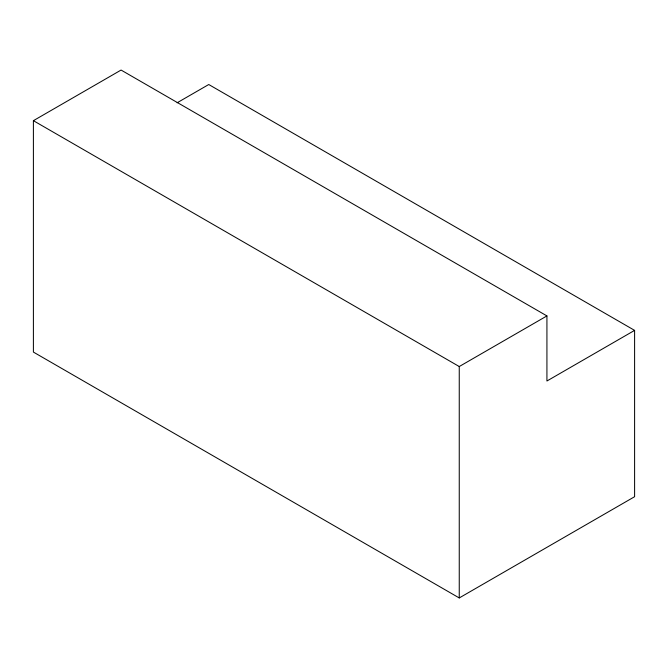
<?xml version="1.0" encoding="UTF-8"?>
<svg xmlns="http://www.w3.org/2000/svg" width="668" height="668" viewBox="0 0 668 668"><rect width="100%" height="100%" fill="white"/><g stroke="black" fill="none" stroke-linecap="round" stroke-linejoin="round"><path stroke-width="1" d="M33.4 120.674L121.075 70.056L546.925 315.922L546.925 381.002L634.6 330.384L634.6 496.708L459.25 597.943L33.4 352.078L33.4 120.674L459.25 366.54L546.925 315.922M177.112 102.788L208.75 84.519L634.6 330.384M459.25 366.54L459.25 597.943"/></g></svg>
